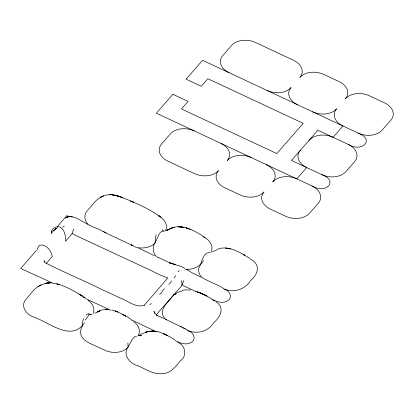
<?xml version="1.0" encoding="UTF-8"?>
<svg xmlns="http://www.w3.org/2000/svg" width="414" height="414" viewBox="0 0 414 414"><rect width="100%" height="100%" fill="white"/><g stroke="black" fill="none" stroke-linecap="round" stroke-linejoin="round"><path stroke-width="0.62" d="M55.057 229.159L51.3 233.196C51.217 228.797 56.314 225.257 60.377 227.214C64.993 230.225 65.697 236.275 65.572 241.331L72.155 233.491L73.63 229.04M51.3 233.196L51.662 230.862M83.592 318.552L82.722 321.6L82.541 325.72L80.932 329.166L80.476 332.251L81.113 335.371L82.184 337.348L84.575 340.132L89.093 342.999L107.169 351.232L111.459 352.221L115.853 352.376L118.735 352.097L122.689 350.994L126.068 349.183L128.112 346.927L132.056 339.765L133.443 337.979L134.726 336.685L136.63 336.794M37.244 249.445L38.497 246.444L39.542 245.254C46.13 243.567 51.191 250.775 52.324 256.504L46.404 263.232M156.28 234.603L155.234 237.864L155.56 242.174C151.395 247.049 152.942 254.62 158.35 257.875M93.021 313.574C95.468 308.673 92.306 303.043 88.053 300.347M183.79 280.645L181.404 286.141L156.368 314.593M171.427 280.785L170.671 282.622L168.783 284.449M210.892 252.276C213.753 247.267 210.586 241.171 206.032 238.454M165.341 230.929C168.379 225.796 164.808 219.575 160.135 216.889M176.219 293.93L173.507 295.053C168.581 302.344 155.545 311.25 166.573 319.944M138.007 335.671C141.365 330.848 138.121 324.4 133.572 321.657M84.461 322.734C71.601 342.399 49.054 322.263 33.71 317.031C26.967 315.038 20.327 306.795 25.311 300.083C30.062 295.244 33.534 288.703 39.806 285.67M174.222 277.929L175.702 275.693M85.315 319.95L89.155 314.806M178.092 271.951L179.252 270.487M150.003 304.714L151.327 303.467M36.535 250.289L20.7 268.484L53.427 283.43M57.318 226.561L66.897 215.596L69.397 216.765M144.108 305.418L167.851 277.913L159.913 274.927L151.126 270.523L76.036 235.633L72.155 233.491M203.569 260.587C199.843 266.751 192.769 269.944 185.689 269.281M159.597 294.349L161.874 292.584L162.407 290.649L164.358 288.781M53.623 230.805L56.273 228.347L54.803 229.568L57.618 227.679M140.268 335.842L141.122 335.149L140.413 335.671L141.21 335.588L139.513 335.713M138.462 335.93L140.377 334.553L143.487 333.146M86.252 314.873L87.354 314.055L88.487 313.884L91.09 314.656L91.996 314.454M62.654 227.063L64.258 226.08M212.408 251.795L217.024 249.725M167.09 230.329L168.876 229.278M37.938 286.783L40.981 284.998L39.459 285.888M166.873 230.489C171.432 227.581 176.985 225.837 182.388 227.048L179.588 226.768C189.364 227.322 198.208 232.854 206.053 238.324M94.889 313.217L98.423 311.675M100.157 197.385C106.998 193.343 115.377 194.29 122.301 197.571L117.488 195.9L120.469 196.81L119.496 196.495C133.618 201.996 147.943 207.911 160.301 216.838L158.94 215.777L160.875 217.112M167.908 229.873L170.211 228.838M97.673 311.742L101.068 310.164L104.214 309.62L108.271 309.537L105.161 309.708L107.464 309.584M100.348 197.545C95.013 200.288 92.027 205.867 87.882 210.001C83.193 214.048 84.223 221.666 89.041 225.128M99.174 310.997L97.202 311.975L99.815 310.904M166.169 230.469L169.124 229.299M40.463 285.148L47.605 282.788L49.432 282.829L46.156 283.207L49.432 282.829M68.175 216.739L65.515 217.914L68.175 216.739L67.187 216.936L68.279 216.915M170.842 228.357L174.134 227.239M169.947 228.792L173.083 227.555L172.001 227.871M98.496 311.421L99.877 310.873M182.025 290.654L183.961 289.95L190.694 289.95M173.507 295.053L177.151 292.734L180.287 291.43M149.48 331.391L152.197 331.221L148.936 331.428L145.847 332.168L148.005 331.516L153.356 331.055L151.017 331.133M217.386 249.254C226.856 245.528 236.606 250.672 244.731 255.262L243.375 254.512L249.689 258.253M143.906 332.996L144.776 332.752M144.465 305.258C135.456 308.197 127.729 300.45 119.605 297.801C111.475 293.78 102.993 290.317 94.915 286.079C78.556 278.368 61.945 271.201 45.783 263.066M180.711 291.29L181.586 291.068M145.847 332.168L148.936 331.428M145.21 332.628L146.132 332.432M50.249 282.809L45.017 283.585L48.215 282.933L51.46 282.897M164.405 230.976L161.693 231.271C156.539 235.245 157.341 244.017 150.505 246.175C146.271 248.105 141.381 248.436 136.853 247.474M69.298 216.496L72.103 216.796L69.298 216.496C76.279 216.651 81.796 221.381 87.773 224.357M209.965 252.514C202.446 252.292 202.28 262.864 198.937 267.78C197.871 271.31 199.439 275.067 201.944 277.582M174.568 339.703L170.138 336.918L163.427 333.674L167.556 335.64L165.476 334.512L159.343 332.033L157.465 331.381L152.248 331.096L154.205 331.19M225.18 247.97L230.484 248.835L227.395 248.157M112.028 310.05C117.027 311.017 121.405 313.895 125.903 316.161L122.901 314.593L123.843 315.075M53.737 283.155C65.179 285.432 75.4 291.632 85.02 297.935L83.695 296.998L85.641 298.173M181.912 227.027L180.902 226.82L183.945 227.477L182.926 227.255M185.079 268.474L180.825 266.3L172.871 264.003L175.614 264.743L173.823 263.925L169.357 262.895L171.127 263.268M155.4 331.236L156.435 331.459M135.43 247.127L136.377 247.36M131.264 320.038L133.908 320.933L155.405 331.355M195.869 291.373L200.412 292.983L207.01 296.072L202.617 293.966M85.983 298.789L111.014 310.381M88.487 313.884L90.402 314.454M188.241 228.502L186.114 227.829L190.357 229.454M174.931 340.375C179.893 343.17 186.284 345.711 191.615 342.181C196.878 338.89 193.027 331.888 188.07 330.796M200.412 292.983L197.307 291.979L203.119 294.271L198.192 292.051M211.14 298.794C216.155 301.547 222.556 304.135 227.923 300.657C233.108 297.293 229.397 290.369 224.393 289.257M172.136 263.48L168.043 262.01L158.567 257.575M223.798 288.868C233.584 293.371 245.259 289.391 250.78 280.356C258 274.435 260.768 264.96 251.189 259.506M89.284 224.988L93.171 227.063L97.528 228.606L108.763 234.314L132.004 245.243M124.919 315.639L126.813 316.431L131.388 319.618M187.495 330.424C196.743 334.528 208.475 331.578 213.707 322.682C220.331 317.326 225.2 307.643 215.968 301.806M164.213 318.625L158.417 316.094L156.254 314.661L157.051 315.364L154.976 313.398L153.884 311.385L154.846 313.424M200.604 277.038L192.262 272.914L186.445 269.312M205.013 295.058L204.707 294.918L211.124 298.52M138.83 248.245L154.624 255.811M196.086 291.642L182.15 285.075L181.523 280.542M165.476 319.225L181.637 327.055M203.305 236.901L204.511 237.512M158.179 215.797L158.981 216.201M135.088 246.589L131.238 244.865L132.506 245.523M212.542 299.772L214.902 301.071M180.592 326.434L185.462 329.006M187.625 330.16L183.076 327.738M202.104 277.592C208.992 281.872 216.957 284.097 223.741 288.563M103.5 231.602L105.932 232.994L104.613 232.233M177.58 342.021L178.377 342.487M250.035 258.812L250.806 259.273M178.739 342.73C185.793 346.239 187.045 356.33 180.349 360.863C175.531 366.535 170.635 373.697 162.272 373.651C152.932 374.696 145.138 368.61 136.905 365.365C129.292 363.238 122.508 354.286 128.112 346.927L127.895 342.89M162.324 229.635L163.437 231.219M44.567 261.772L45.064 262.709M44.05 260.209L45.059 262.502M309.103 140.299A17.611 12.234 6.9 0 1 333.084 137.329L342.983 125.991A17.611 12.234 6.9 0 1 336.603 108.815A17.611 12.234 6.9 0 1 312.627 111.79M300.305 150.375A17.611 12.234 6.9 0 0 306.681 167.551L296.781 178.884A17.611 12.234 6.9 0 0 272.805 181.86A17.611 12.234 6.9 0 0 266.43 164.679M251.251 157.579A17.611 12.234 6.9 0 0 227.276 160.549A17.611 12.234 6.9 0 0 220.9 143.373M358.157 133.096A17.611 12.234 6.9 0 0 382.132 130.12L390.935 120.05A17.611 12.234 6.9 0 0 384.554 102.869L369.381 95.769A17.611 12.234 6.9 0 0 345.405 98.739A17.611 12.234 6.9 0 0 339.025 81.563L323.851 74.463A17.611 12.234 6.9 0 0 299.871 77.434A17.611 12.234 6.9 0 0 293.495 60.258L255.552 42.502A17.611 12.234 6.9 0 0 231.576 45.473L222.779 55.548A17.611 12.234 6.9 0 0 229.154 72.724M297.449 104.685A17.611 12.234 6.9 0 1 291.073 87.509A17.611 12.234 6.9 0 1 267.097 90.48M311.959 185.989A17.611 12.234 6.9 0 1 318.34 203.165L309.537 213.241A17.611 12.234 6.9 0 1 285.562 216.212L270.383 209.111A17.611 12.234 6.9 0 1 264.008 191.936A17.611 12.234 6.9 0 1 240.032 194.906L224.854 187.806A17.611 12.234 6.9 0 1 218.478 170.625A17.611 12.234 6.9 0 1 194.502 173.601L167.939 161.17A17.611 12.234 6.9 0 1 161.563 143.994L170.366 133.919A17.611 12.234 6.9 0 1 194.342 130.943M348.257 144.429A17.611 12.234 6.9 0 1 354.638 161.605L345.835 171.681A17.611 12.234 6.9 0 1 321.859 174.656M172.897 94.299L156.399 113.188L315.183 187.495A9.905 6.883 6.9 0 0 328.675 185.824A9.905 6.883 6.9 0 0 325.083 176.162L291.482 160.441L317.88 130.213L351.481 145.94A9.905 6.883 6.9 0 0 364.972 144.269A9.905 6.883 6.9 0 0 361.381 134.602L202.596 60.294L186.098 79.188L201.271 86.288L207.875 78.732L303.193 123.341L276.795 153.563L181.472 108.96L188.075 101.399L172.897 94.299M102.134 196.541L100.431 197.4L103.479 195.967L102.134 196.541M180.706 226.872L178.481 226.898L181.627 226.888L180.706 226.872M111.609 194.647L109.431 194.658L112.411 194.678L111.609 194.647L117.705 196.055L111.609 194.647M58.886 284.444L56.847 283.978L59.854 284.718L58.886 284.444M116.903 311.664L114.926 311.002L117.861 312.037L116.903 311.664M132.542 201.82L130.565 201.08L133.536 202.244L132.542 201.82M81.263 295.327L79.219 294.163L82.96 296.393L81.263 295.327"/></g></svg>
